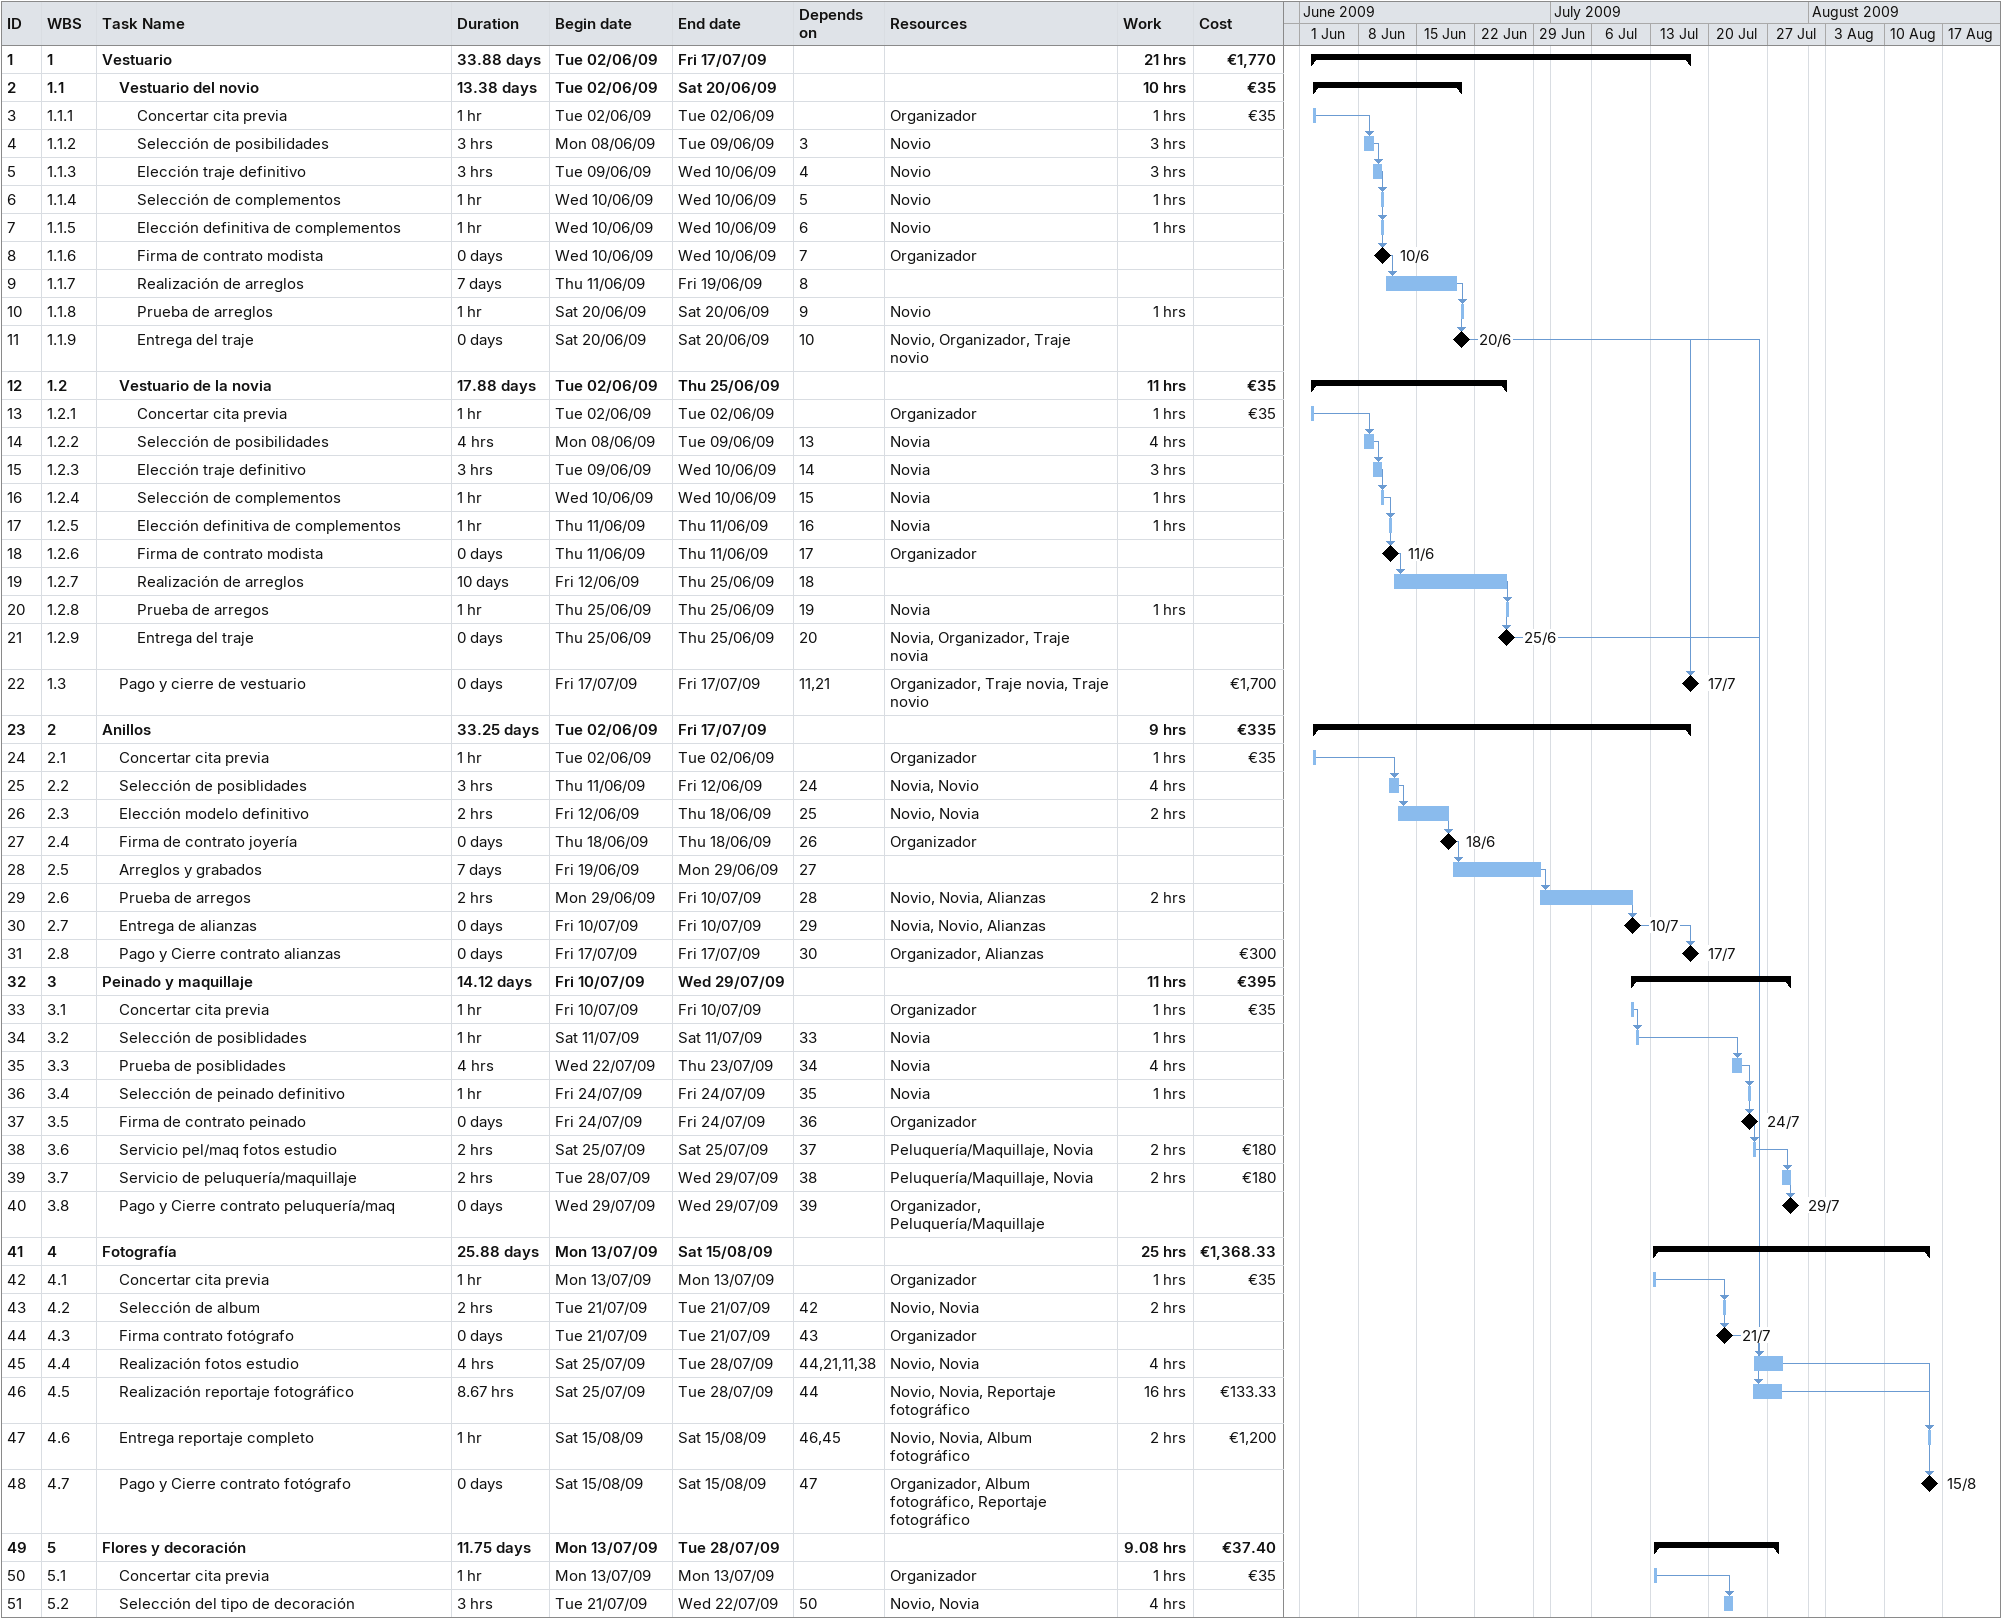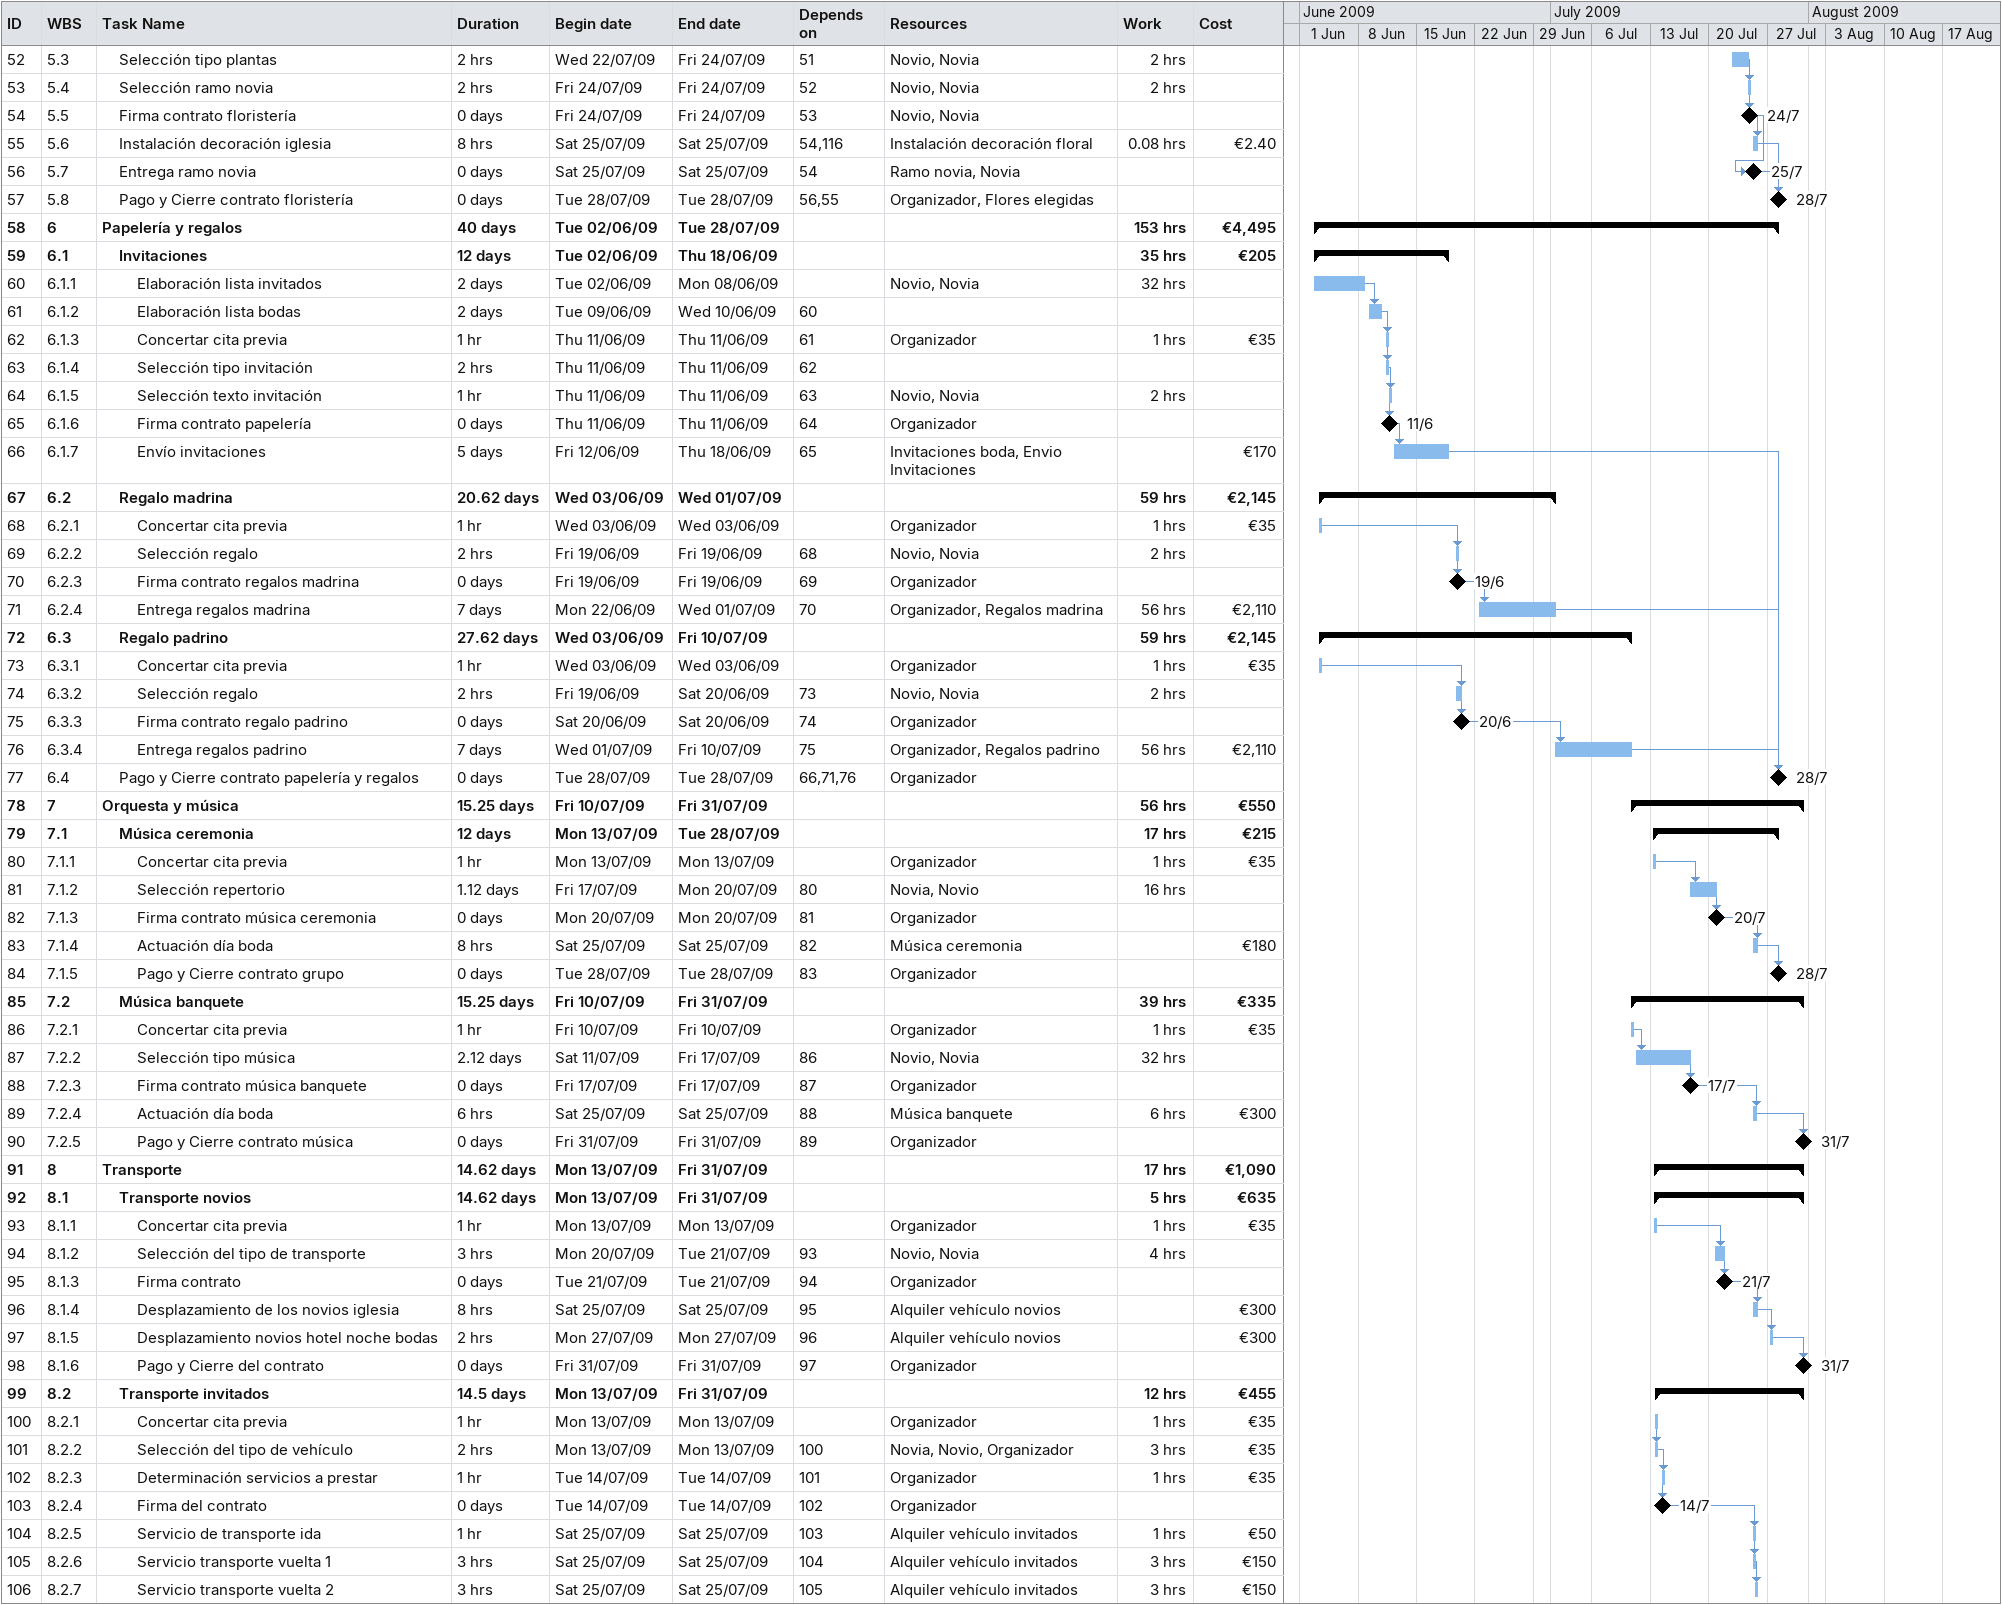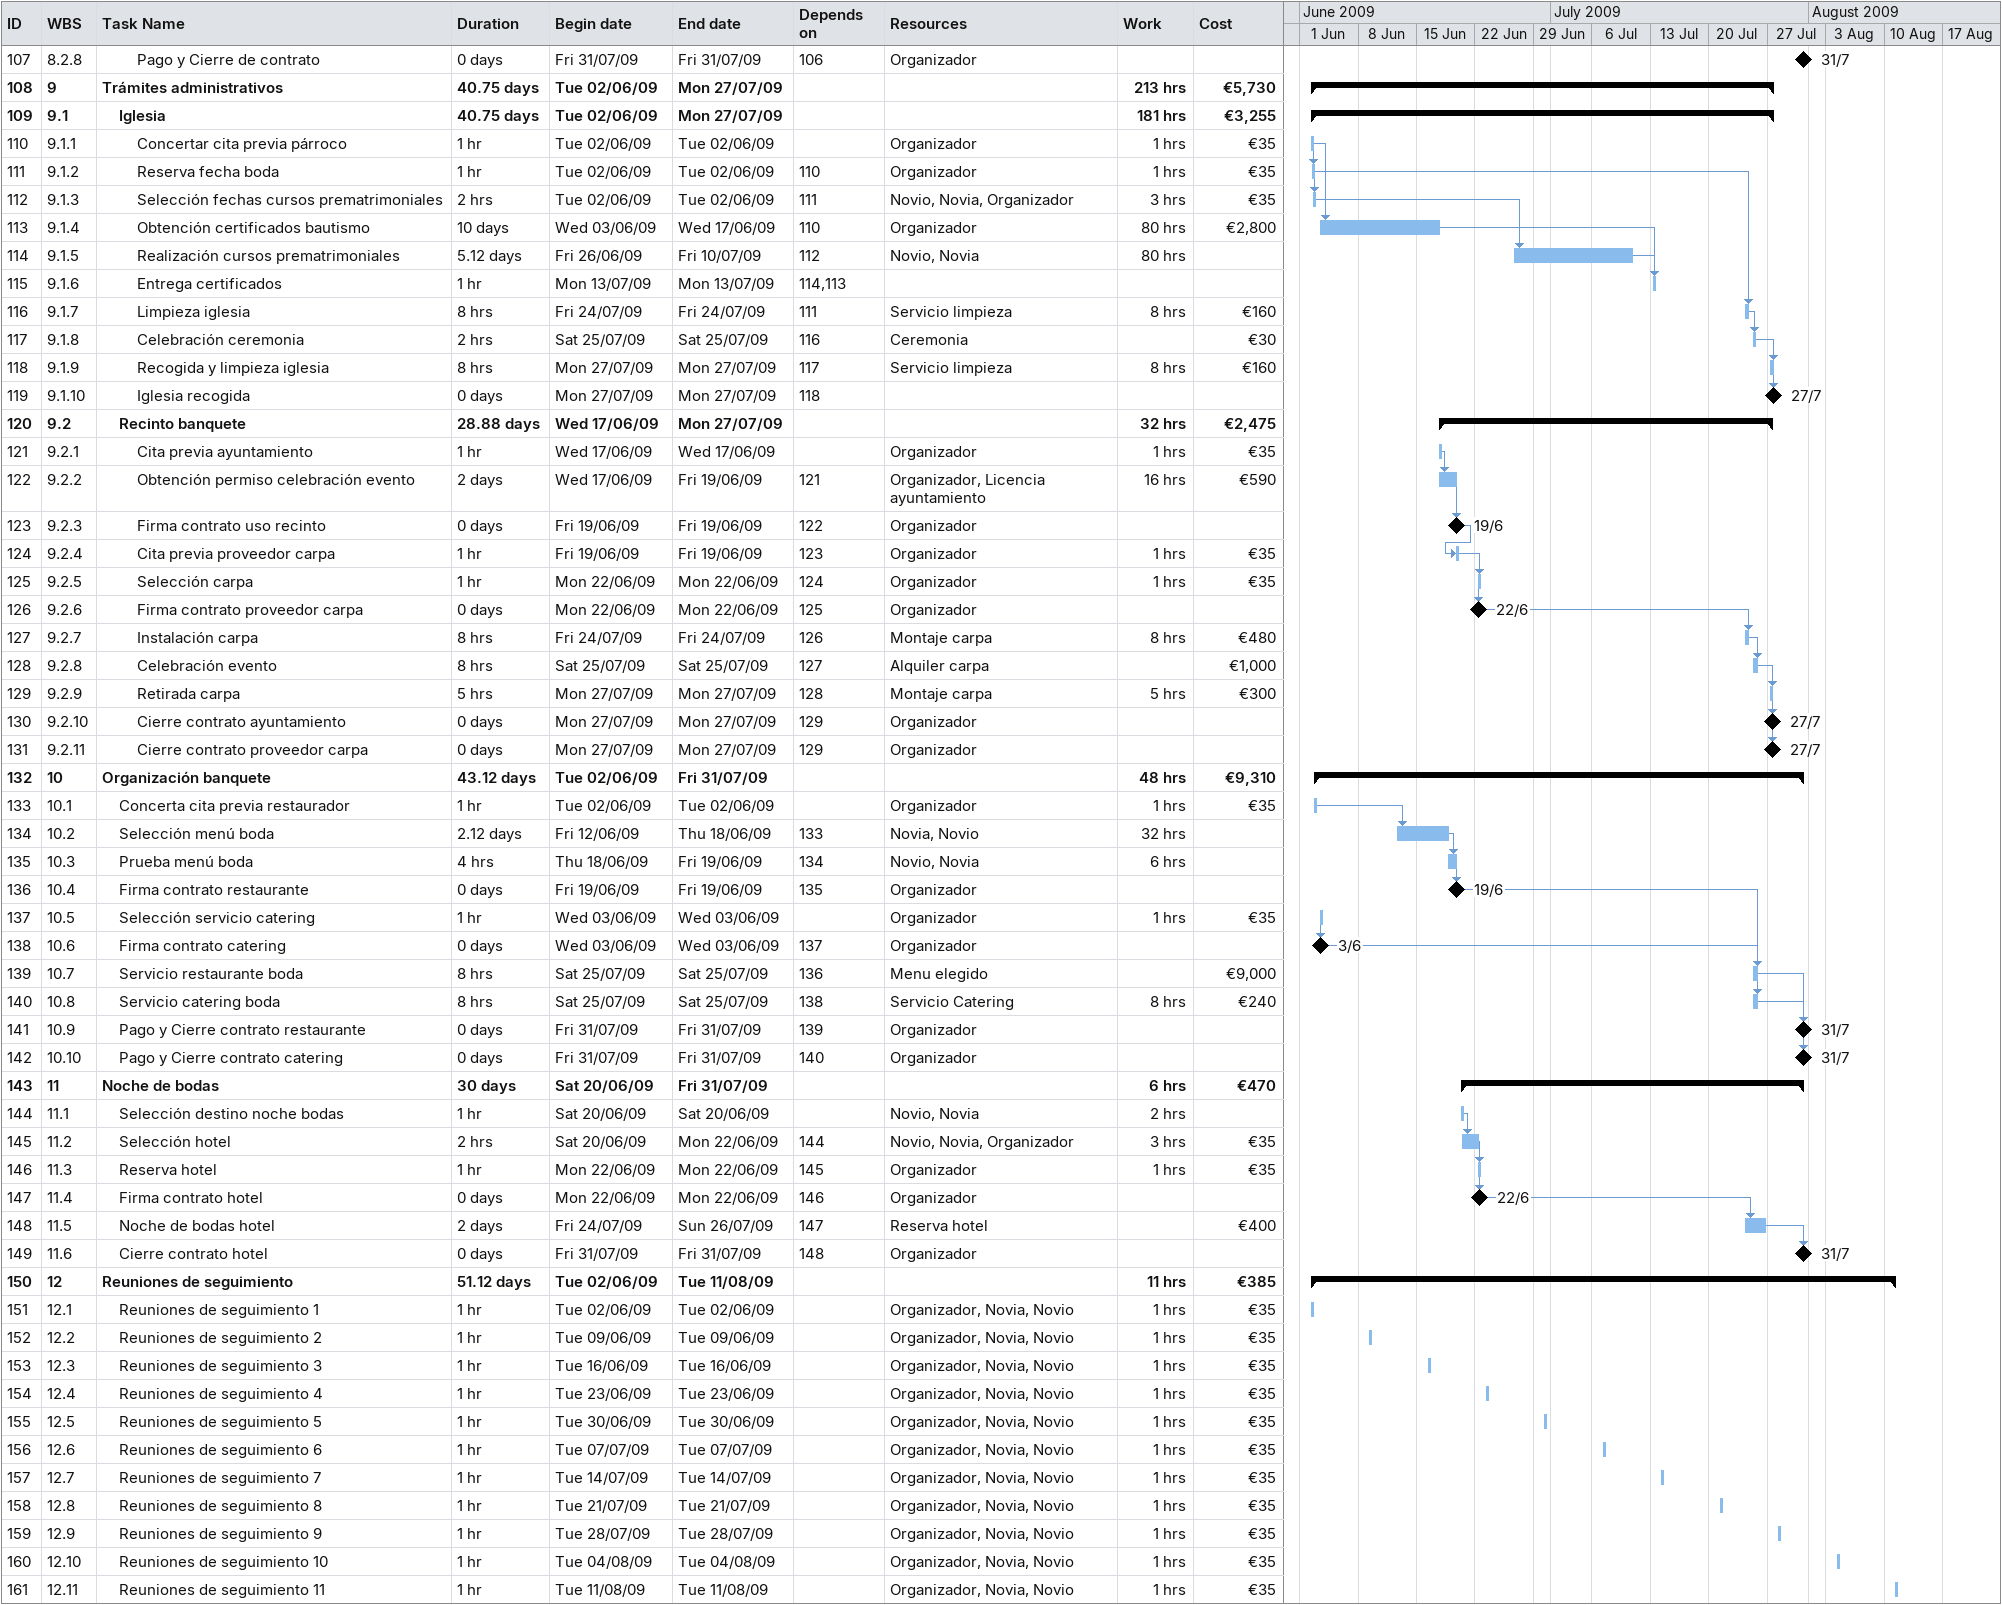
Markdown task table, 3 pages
| ID | WBS | Task | Duration | Start | Finish | Predecessors | Resources | Work (h) | Cost (€) |
|---|---|---|---|---|---|---|---|---|---|
| 1 | 1 | **Vestuario** | 33.88d | 2009-06-02 | 2009-07-17 |  |  | 21 | 1770 |
| 2 | 1.1 | **Vestuario del novio** | 13.38d | 2009-06-02 | 2009-06-20 |  |  | 10 | 35 |
| 3 | 1.1.1 | Concertar cita previa | 1h | 2009-06-02 | 2009-06-02 |  | Organizador | 1 | 35 |
| 4 | 1.1.2 | Selección de posibilidades | 3h | 2009-06-08 | 2009-06-09 | 3 | Novio | 3 |  |
| 5 | 1.1.3 | Elección traje definitivo | 3h | 2009-06-09 | 2009-06-10 | 4 | Novio | 3 |  |
| 6 | 1.1.4 | Selección de complementos | 1h | 2009-06-10 | 2009-06-10 | 5 | Novio | 1 |  |
| 7 | 1.1.5 | Elección definitiva de complementos | 1h | 2009-06-10 | 2009-06-10 | 6 | Novio | 1 |  |
| 8 | 1.1.6 | Firma de contrato modista | 0d | 2009-06-10 | 2009-06-10 | 7 | Organizador |  |  |
| 9 | 1.1.7 | Realización de arreglos | 7d | 2009-06-11 | 2009-06-19 | 8 |  |  |  |
| 10 | 1.1.8 | Prueba de arreglos | 1h | 2009-06-20 | 2009-06-20 | 9 | Novio | 1 |  |
| 11 | 1.1.9 | Entrega del traje | 0d | 2009-06-20 | 2009-06-20 | 10 | Novio, Organizador, Traje novio |  |  |
| 12 | 1.2 | **Vestuario de la novia** | 17.88d | 2009-06-02 | 2009-06-25 |  |  | 11 | 35 |
| 13 | 1.2.1 | Concertar cita previa | 1h | 2009-06-02 | 2009-06-02 |  | Organizador | 1 | 35 |
| 14 | 1.2.2 | Selección de posibilidades | 4h | 2009-06-08 | 2009-06-09 | 13 | Novia | 4 |  |
| 15 | 1.2.3 | Elección traje definitivo | 3h | 2009-06-09 | 2009-06-10 | 14 | Novia | 3 |  |
| 16 | 1.2.4 | Selección de complementos | 1h | 2009-06-10 | 2009-06-10 | 15 | Novia | 1 |  |
| 17 | 1.2.5 | Elección definitiva de complementos | 1h | 2009-06-11 | 2009-06-11 | 16 | Novia | 1 |  |
| 18 | 1.2.6 | Firma de contrato modista | 0d | 2009-06-11 | 2009-06-11 | 17 | Organizador |  |  |
| 19 | 1.2.7 | Realización de arreglos | 10d | 2009-06-12 | 2009-06-25 | 18 |  |  |  |
| 20 | 1.2.8 | Prueba de arregos | 1h | 2009-06-25 | 2009-06-25 | 19 | Novia | 1 |  |
| 21 | 1.2.9 | Entrega del traje | 0d | 2009-06-25 | 2009-06-25 | 20 | Novia, Organizador, Traje novia |  |  |
| 22 | 1.3 | Pago y cierre de vestuario | 0d | 2009-07-17 | 2009-07-17 | 11, 21 | Organizador, Traje novia, Traje novio |  | 1700 |
| 23 | 2 | **Anillos** | 33.25d | 2009-06-02 | 2009-07-17 |  |  | 9 | 335 |
| 24 | 2.1 | Concertar cita previa | 1h | 2009-06-02 | 2009-06-02 |  | Organizador | 1 | 35 |
| 25 | 2.2 | Selección de posiblidades | 3h | 2009-06-11 | 2009-06-12 | 24 | Novia, Novio | 4 |  |
| 26 | 2.3 | Elección modelo definitivo | 2h | 2009-06-12 | 2009-06-18 | 25 | Novio, Novia | 2 |  |
| 27 | 2.4 | Firma de contrato joyería | 0d | 2009-06-18 | 2009-06-18 | 26 | Organizador |  |  |
| 28 | 2.5 | Arreglos y grabados | 7d | 2009-06-19 | 2009-06-29 | 27 |  |  |  |
| 29 | 2.6 | Prueba de arregos | 2h | 2009-06-29 | 2009-07-10 | 28 | Novio, Novia, Alianzas | 2 |  |
| 30 | 2.7 | Entrega de alianzas | 0d | 2009-07-10 | 2009-07-10 | 29 | Novia, Novio, Alianzas |  |  |
| 31 | 2.8 | Pago y Cierre contrato alianzas | 0d | 2009-07-17 | 2009-07-17 | 30 | Organizador, Alianzas |  | 300 |
| 32 | 3 | **Peinado y maquillaje** | 14.12d | 2009-07-10 | 2009-07-29 |  |  | 11 | 395 |
| 33 | 3.1 | Concertar cita previa | 1h | 2009-07-10 | 2009-07-10 |  | Organizador | 1 | 35 |
| 34 | 3.2 | Selección de posiblidades | 1h | 2009-07-11 | 2009-07-11 | 33 | Novia | 1 |  |
| 35 | 3.3 | Prueba de posiblidades | 4h | 2009-07-22 | 2009-07-23 | 34 | Novia | 4 |  |
| 36 | 3.4 | Selección de peinado definitivo | 1h | 2009-07-24 | 2009-07-24 | 35 | Novia | 1 |  |
| 37 | 3.5 | Firma de contrato peinado | 0d | 2009-07-24 | 2009-07-24 | 36 | Organizador |  |  |
| 38 | 3.6 | Servicio pel/maq fotos estudio | 2h | 2009-07-25 | 2009-07-25 | 37 | Peluquería/Maquillaje, Novia | 2 | 180 |
| 39 | 3.7 | Servicio de peluquería/maquillaje | 2h | 2009-07-28 | 2009-07-29 | 38 | Peluquería/Maquillaje, Novia | 2 | 180 |
| 40 | 3.8 | Pago y Cierre contrato peluquería/maq | 0d | 2009-07-29 | 2009-07-29 | 39 | Organizador, Peluquería/Maquillaje |  |  |
| 41 | 4 | **Fotografía** | 25.88d | 2009-07-13 | 2009-08-15 |  |  | 25 | 1368.33 |
| 42 | 4.1 | Concertar cita previa | 1h | 2009-07-13 | 2009-07-13 |  | Organizador | 1 | 35 |
| 43 | 4.2 | Selección de album | 2h | 2009-07-21 | 2009-07-21 | 42 | Novio, Novia | 2 |  |
| 44 | 4.3 | Firma contrato fotógrafo | 0d | 2009-07-21 | 2009-07-21 | 43 | Organizador |  |  |
| 45 | 4.4 | Realización fotos estudio | 4h | 2009-07-25 | 2009-07-28 | 44, 21, 11, 38 | Novio, Novia | 4 |  |
| 46 | 4.5 | Realización reportaje fotográfico | 8.67h | 2009-07-25 | 2009-07-28 | 44 | Novio, Novia, Reportaje fotográfico | 16 | 133.33 |
| 47 | 4.6 | Entrega reportaje completo | 1h | 2009-08-15 | 2009-08-15 | 46, 45 | Novio, Novia, Album fotográfico | 2 | 1200 |
| 48 | 4.7 | Pago y Cierre contrato fotógrafo | 0d | 2009-08-15 | 2009-08-15 | 47 | Organizador, Album fotográfico, Reportaje fotográfico |  |  |
| 49 | 5 | **Flores y decoración** | 11.75d | 2009-07-13 | 2009-07-28 |  |  | 9.08 | 37.40 |
| 50 | 5.1 | Concertar cita previa | 1h | 2009-07-13 | 2009-07-13 |  | Organizador | 1 | 35 |
| 51 | 5.2 | Selección del tipo de decoración | 3h | 2009-07-21 | 2009-07-22 | 50 | Novio, Novia | 4 |  |
| 52 | 5.3 | Selección tipo plantas | 2h | 2009-07-22 | 2009-07-24 | 51 | Novio, Novia | 2 |  |
| 53 | 5.4 | Selección ramo novia | 2h | 2009-07-24 | 2009-07-24 | 52 | Novio, Novia | 2 |  |
| 54 | 5.5 | Firma contrato floristería | 0d | 2009-07-24 | 2009-07-24 | 53 | Novio, Novia |  |  |
| 55 | 5.6 | Instalación decoración iglesia | 8h | 2009-07-25 | 2009-07-25 | 54, 116 | Instalación decoración floral | 0.08 | 2.40 |
| 56 | 5.7 | Entrega ramo novia | 0d | 2009-07-25 | 2009-07-25 | 54 | Ramo novia, Novia |  |  |
| 57 | 5.8 | Pago y Cierre contrato floristería | 0d | 2009-07-28 | 2009-07-28 | 56, 55 | Organizador, Flores elegidas |  |  |
| 58 | 6 | **Papelería y regalos** | 40d | 2009-06-02 | 2009-07-28 |  |  | 153 | 4495 |
| 59 | 6.1 | **Invitaciones** | 12d | 2009-06-02 | 2009-06-18 |  |  | 35 | 205 |
| 60 | 6.1.1 | Elaboración lista invitados | 2d | 2009-06-02 | 2009-06-08 |  | Novio, Novia | 32 |  |
| 61 | 6.1.2 | Elaboración lista bodas | 2d | 2009-06-09 | 2009-06-10 | 60 |  |  |  |
| 62 | 6.1.3 | Concertar cita previa | 1h | 2009-06-11 | 2009-06-11 | 61 | Organizador | 1 | 35 |
| 63 | 6.1.4 | Selección tipo invitación | 2h | 2009-06-11 | 2009-06-11 | 62 |  |  |  |
| 64 | 6.1.5 | Selección texto invitación | 1h | 2009-06-11 | 2009-06-11 | 63 | Novio, Novia | 2 |  |
| 65 | 6.1.6 | Firma contrato papelería | 0d | 2009-06-11 | 2009-06-11 | 64 | Organizador |  |  |
| 66 | 6.1.7 | Envío invitaciones | 5d | 2009-06-12 | 2009-06-18 | 65 | Invitaciones boda, Envio Invitaciones |  | 170 |
| 67 | 6.2 | **Regalo madrina** | 20.62d | 2009-06-03 | 2009-07-01 |  |  | 59 | 2145 |
| 68 | 6.2.1 | Concertar cita previa | 1h | 2009-06-03 | 2009-06-03 |  | Organizador | 1 | 35 |
| 69 | 6.2.2 | Selección regalo | 2h | 2009-06-19 | 2009-06-19 | 68 | Novio, Novia | 2 |  |
| 70 | 6.2.3 | Firma contrato regalos madrina | 0d | 2009-06-19 | 2009-06-19 | 69 | Organizador |  |  |
| 71 | 6.2.4 | Entrega regalos madrina | 7d | 2009-06-22 | 2009-07-01 | 70 | Organizador, Regalos madrina | 56 | 2110 |
| 72 | 6.3 | **Regalo padrino** | 27.62d | 2009-06-03 | 2009-07-10 |  |  | 59 | 2145 |
| 73 | 6.3.1 | Concertar cita previa | 1h | 2009-06-03 | 2009-06-03 |  | Organizador | 1 | 35 |
| 74 | 6.3.2 | Selección regalo | 2h | 2009-06-19 | 2009-06-20 | 73 | Novio, Novia | 2 |  |
| 75 | 6.3.3 | Firma contrato regalo padrino | 0d | 2009-06-20 | 2009-06-20 | 74 | Organizador |  |  |
| 76 | 6.3.4 | Entrega regalos padrino | 7d | 2009-07-01 | 2009-07-10 | 75 | Organizador, Regalos padrino | 56 | 2110 |
| 77 | 6.4 | Pago y Cierre contrato papelería y regalos | 0d | 2009-07-28 | 2009-07-28 | 66, 71, 76 | Organizador |  |  |
| 78 | 7 | **Orquesta y música** | 15.25d | 2009-07-10 | 2009-07-31 |  |  | 56 | 550 |
| 79 | 7.1 | **Música ceremonia** | 12d | 2009-07-13 | 2009-07-28 |  |  | 17 | 215 |
| 80 | 7.1.1 | Concertar cita previa | 1h | 2009-07-13 | 2009-07-13 |  | Organizador | 1 | 35 |
| 81 | 7.1.2 | Selección repertorio | 1.12d | 2009-07-17 | 2009-07-20 | 80 | Novia, Novio | 16 |  |
| 82 | 7.1.3 | Firma contrato música ceremonia | 0d | 2009-07-20 | 2009-07-20 | 81 | Organizador |  |  |
| 83 | 7.1.4 | Actuación día boda | 8h | 2009-07-25 | 2009-07-25 | 82 | Música ceremonia |  | 180 |
| 84 | 7.1.5 | Pago y Cierre contrato grupo | 0d | 2009-07-28 | 2009-07-28 | 83 | Organizador |  |  |
| 85 | 7.2 | **Música banquete** | 15.25d | 2009-07-10 | 2009-07-31 |  |  | 39 | 335 |
| 86 | 7.2.1 | Concertar cita previa | 1h | 2009-07-10 | 2009-07-10 |  | Organizador | 1 | 35 |
| 87 | 7.2.2 | Selección tipo música | 2.12d | 2009-07-11 | 2009-07-17 | 86 | Novio, Novia | 32 |  |
| 88 | 7.2.3 | Firma contrato música banquete | 0d | 2009-07-17 | 2009-07-17 | 87 | Organizador |  |  |
| 89 | 7.2.4 | Actuación día boda | 6h | 2009-07-25 | 2009-07-25 | 88 | Música banquete | 6 | 300 |
| 90 | 7.2.5 | Pago y Cierre contrato música | 0d | 2009-07-31 | 2009-07-31 | 89 | Organizador |  |  |
| 91 | 8 | **Transporte** | 14.62d | 2009-07-13 | 2009-07-31 |  |  | 17 | 1090 |
| 92 | 8.1 | **Transporte novios** | 14.62d | 2009-07-13 | 2009-07-31 |  |  | 5 | 635 |
| 93 | 8.1.1 | Concertar cita previa | 1h | 2009-07-13 | 2009-07-13 |  | Organizador | 1 | 35 |
| 94 | 8.1.2 | Selección del tipo de transporte | 3h | 2009-07-20 | 2009-07-21 | 93 | Novio, Novia | 4 |  |
| 95 | 8.1.3 | Firma contrato | 0d | 2009-07-21 | 2009-07-21 | 94 | Organizador |  |  |
| 96 | 8.1.4 | Desplazamiento de los novios iglesia | 8h | 2009-07-25 | 2009-07-25 | 95 | Alquiler vehículo novios |  | 300 |
| 97 | 8.1.5 | Desplazamiento novios hotel noche bodas | 2h | 2009-07-27 | 2009-07-27 | 96 | Alquiler vehículo novios |  | 300 |
| 98 | 8.1.6 | Pago y Cierre del contrato | 0d | 2009-07-31 | 2009-07-31 | 97 | Organizador |  |  |
| 99 | 8.2 | **Transporte invitados** | 14.5d | 2009-07-13 | 2009-07-31 |  |  | 12 | 455 |
| 100 | 8.2.1 | Concertar cita previa | 1h | 2009-07-13 | 2009-07-13 |  | Organizador | 1 | 35 |
| 101 | 8.2.2 | Selección del tipo de vehículo | 2h | 2009-07-13 | 2009-07-13 | 100 | Novia, Novio, Organizador | 3 | 35 |
| 102 | 8.2.3 | Determinación servicios a prestar | 1h | 2009-07-14 | 2009-07-14 | 101 | Organizador | 1 | 35 |
| 103 | 8.2.4 | Firma del contrato | 0d | 2009-07-14 | 2009-07-14 | 102 | Organizador |  |  |
| 104 | 8.2.5 | Servicio de transporte ida | 1h | 2009-07-25 | 2009-07-25 | 103 | Alquiler vehículo invitados | 1 | 50 |
| 105 | 8.2.6 | Servicio transporte vuelta 1 | 3h | 2009-07-25 | 2009-07-25 | 104 | Alquiler vehículo invitados | 3 | 150 |
| 106 | 8.2.7 | Servicio transporte vuelta 2 | 3h | 2009-07-25 | 2009-07-25 | 105 | Alquiler vehículo invitados | 3 | 150 |
| 107 | 8.2.8 | Pago y Cierre de contrato | 0d | 2009-07-31 | 2009-07-31 | 106 | Organizador |  |  |
| 108 | 9 | **Trámites administrativos** | 40.75d | 2009-06-02 | 2009-07-27 |  |  | 213 | 5730 |
| 109 | 9.1 | **Iglesia** | 40.75d | 2009-06-02 | 2009-07-27 |  |  | 181 | 3255 |
| 110 | 9.1.1 | Concertar cita previa párroco | 1h | 2009-06-02 | 2009-06-02 |  | Organizador | 1 | 35 |
| 111 | 9.1.2 | Reserva fecha boda | 1h | 2009-06-02 | 2009-06-02 | 110 | Organizador | 1 | 35 |
| 112 | 9.1.3 | Selección fechas cursos prematrimoniales | 2h | 2009-06-02 | 2009-06-02 | 111 | Novio, Novia, Organizador | 3 | 35 |
| 113 | 9.1.4 | Obtención certificados bautismo | 10d | 2009-06-03 | 2009-06-17 | 110 | Organizador | 80 | 2800 |
| 114 | 9.1.5 | Realización cursos prematrimoniales | 5.12d | 2009-06-26 | 2009-07-10 | 112 | Novio, Novia | 80 |  |
| 115 | 9.1.6 | Entrega certificados | 1h | 2009-07-13 | 2009-07-13 | 114, 113 |  |  |  |
| 116 | 9.1.7 | Limpieza iglesia | 8h | 2009-07-24 | 2009-07-24 | 111 | Servicio limpieza | 8 | 160 |
| 117 | 9.1.8 | Celebración ceremonia | 2h | 2009-07-25 | 2009-07-25 | 116 | Ceremonia |  | 30 |
| 118 | 9.1.9 | Recogida y limpieza iglesia | 8h | 2009-07-27 | 2009-07-27 | 117 | Servicio limpieza | 8 | 160 |
| 119 | 9.1.10 | Iglesia recogida | 0d | 2009-07-27 | 2009-07-27 | 118 |  |  |  |
| 120 | 9.2 | **Recinto banquete** | 28.88d | 2009-06-17 | 2009-07-27 |  |  | 32 | 2475 |
| 121 | 9.2.1 | Cita previa ayuntamiento | 1h | 2009-06-17 | 2009-06-17 |  | Organizador | 1 | 35 |
| 122 | 9.2.2 | Obtención permiso celebración evento | 2d | 2009-06-17 | 2009-06-19 | 121 | Organizador, Licencia ayuntamiento | 16 | 590 |
| 123 | 9.2.3 | Firma contrato uso recinto | 0d | 2009-06-19 | 2009-06-19 | 122 | Organizador |  |  |
| 124 | 9.2.4 | Cita previa proveedor carpa | 1h | 2009-06-19 | 2009-06-19 | 123 | Organizador | 1 | 35 |
| 125 | 9.2.5 | Selección carpa | 1h | 2009-06-22 | 2009-06-22 | 124 | Organizador | 1 | 35 |
| 126 | 9.2.6 | Firma contrato proveedor carpa | 0d | 2009-06-22 | 2009-06-22 | 125 | Organizador |  |  |
| 127 | 9.2.7 | Instalación carpa | 8h | 2009-07-24 | 2009-07-24 | 126 | Montaje carpa | 8 | 480 |
| 128 | 9.2.8 | Celebración evento | 8h | 2009-07-25 | 2009-07-25 | 127 | Alquiler carpa |  | 1000 |
| 129 | 9.2.9 | Retirada carpa | 5h | 2009-07-27 | 2009-07-27 | 128 | Montaje carpa | 5 | 300 |
| 130 | 9.2.10 | Cierre contrato ayuntamiento | 0d | 2009-07-27 | 2009-07-27 | 129 | Organizador |  |  |
| 131 | 9.2.11 | Cierre contrato proveedor carpa | 0d | 2009-07-27 | 2009-07-27 | 129 | Organizador |  |  |
| 132 | 10 | **Organización banquete** | 43.12d | 2009-06-02 | 2009-07-31 |  |  | 48 | 9310 |
| 133 | 10.1 | Concerta cita previa restaurador | 1h | 2009-06-02 | 2009-06-02 |  | Organizador | 1 | 35 |
| 134 | 10.2 | Selección menú boda | 2.12d | 2009-06-12 | 2009-06-18 | 133 | Novia, Novio | 32 |  |
| 135 | 10.3 | Prueba menú boda | 4h | 2009-06-18 | 2009-06-19 | 134 | Novio, Novia | 6 |  |
| 136 | 10.4 | Firma contrato restaurante | 0d | 2009-06-19 | 2009-06-19 | 135 | Organizador |  |  |
| 137 | 10.5 | Selección servicio catering | 1h | 2009-06-03 | 2009-06-03 |  | Organizador | 1 | 35 |
| 138 | 10.6 | Firma contrato catering | 0d | 2009-06-03 | 2009-06-03 | 137 | Organizador |  |  |
| 139 | 10.7 | Servicio restaurante boda | 8h | 2009-07-25 | 2009-07-25 | 136 | Menu elegido |  | 9000 |
| 140 | 10.8 | Servicio catering boda | 8h | 2009-07-25 | 2009-07-25 | 138 | Servicio Catering | 8 | 240 |
| 141 | 10.9 | Pago y Cierre contrato restaurante | 0d | 2009-07-31 | 2009-07-31 | 139 | Organizador |  |  |
| 142 | 10.10 | Pago y Cierre contrato catering | 0d | 2009-07-31 | 2009-07-31 | 140 | Organizador |  |  |
| 143 | 11 | **Noche de bodas** | 30d | 2009-06-20 | 2009-07-31 |  |  | 6 | 470 |
| 144 | 11.1 | Selección destino noche bodas | 1h | 2009-06-20 | 2009-06-20 |  | Novio, Novia | 2 |  |
| 145 | 11.2 | Selección hotel | 2h | 2009-06-20 | 2009-06-22 | 144 | Novio, Novia, Organizador | 3 | 35 |
| 146 | 11.3 | Reserva hotel | 1h | 2009-06-22 | 2009-06-22 | 145 | Organizador | 1 | 35 |
| 147 | 11.4 | Firma contrato hotel | 0d | 2009-06-22 | 2009-06-22 | 146 | Organizador |  |  |
| 148 | 11.5 | Noche de bodas hotel | 2d | 2009-07-24 | 2009-07-26 | 147 | Reserva hotel |  | 400 |
| 149 | 11.6 | Cierre contrato hotel | 0d | 2009-07-31 | 2009-07-31 | 148 | Organizador |  |  |
| 150 | 12 | **Reuniones de seguimiento** | 51.12d | 2009-06-02 | 2009-08-11 |  |  | 11 | 385 |
| 151 | 12.1 | Reuniones de seguimiento 1 | 1h | 2009-06-02 | 2009-06-02 |  | Organizador, Novia, Novio | 1 | 35 |
| 152 | 12.2 | Reuniones de seguimiento 2 | 1h | 2009-06-09 | 2009-06-09 |  | Organizador, Novia, Novio | 1 | 35 |
| 153 | 12.3 | Reuniones de seguimiento 3 | 1h | 2009-06-16 | 2009-06-16 |  | Organizador, Novia, Novio | 1 | 35 |
| 154 | 12.4 | Reuniones de seguimiento 4 | 1h | 2009-06-23 | 2009-06-23 |  | Organizador, Novia, Novio | 1 | 35 |
| 155 | 12.5 | Reuniones de seguimiento 5 | 1h | 2009-06-30 | 2009-06-30 |  | Organizador, Novia, Novio | 1 | 35 |
| 156 | 12.6 | Reuniones de seguimiento 6 | 1h | 2009-07-07 | 2009-07-07 |  | Organizador, Novia, Novio | 1 | 35 |
| 157 | 12.7 | Reuniones de seguimiento 7 | 1h | 2009-07-14 | 2009-07-14 |  | Organizador, Novia, Novio | 1 | 35 |
| 158 | 12.8 | Reuniones de seguimiento 8 | 1h | 2009-07-21 | 2009-07-21 |  | Organizador, Novia, Novio | 1 | 35 |
| 159 | 12.9 | Reuniones de seguimiento 9 | 1h | 2009-07-28 | 2009-07-28 |  | Organizador, Novia, Novio | 1 | 35 |
| 160 | 12.10 | Reuniones de seguimiento 10 | 1h | 2009-08-04 | 2009-08-04 |  | Organizador, Novia, Novio | 1 | 35 |
| 161 | 12.11 | Reuniones de seguimiento 11 | 1h | 2009-08-11 | 2009-08-11 |  | Organizador, Novia, Novio | 1 | 35 |
